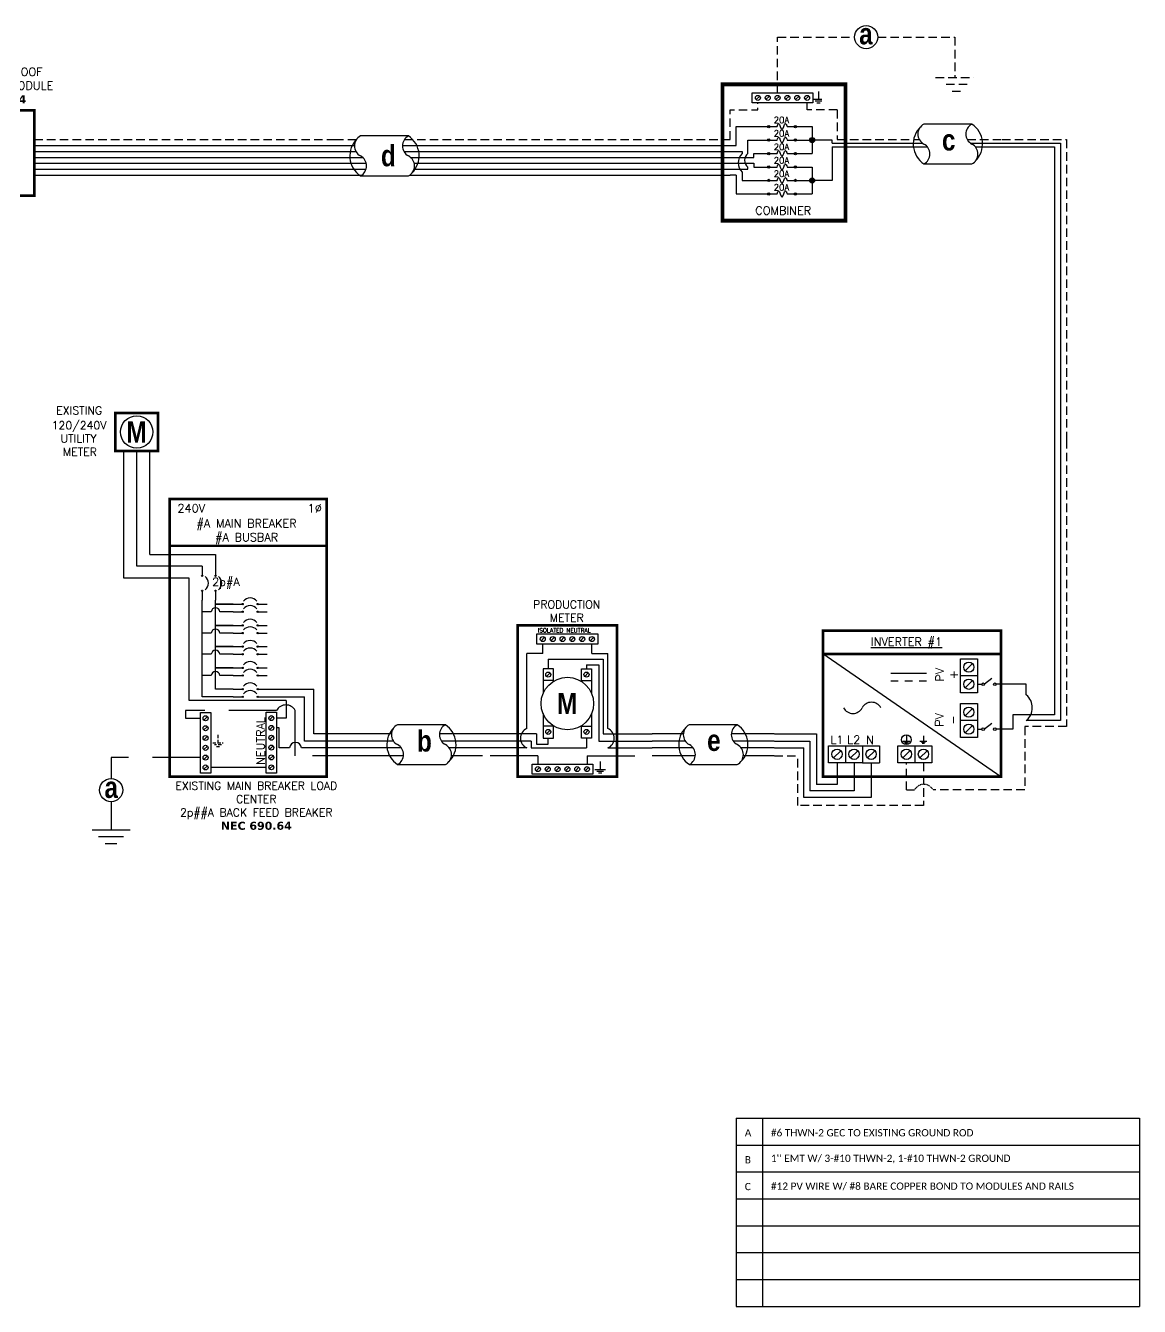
# Model space of a CAD drawing. Header units: feet. Extents: x 8954 to 9724, y 14552 to 15119.
# Drawn here: x 9230 to 9724, y 14552 to 15119 of the extents above; entities that cross this region are included whole.
import ezdxf

# ---------------------------------------------------------------- set-up
doc = ezdxf.new("R2010")
doc.units = ezdxf.units.FT
doc.header["$MEASUREMENT"] = 0
doc.linetypes.add('HIDDEN', pattern=[0.375, 0.25, -0.125])
for name, color, linetype in [('ONE LINE BLOCKS', 7, 'Continuous'), ('TABLES', 7, 'Continuous'), ('TEXT', 7, 'Continuous'), ('Z - TITLEBLOCK TXT', 7, 'Continuous')]:
    doc.layers.add(name, color=color, linetype=linetype)
doc.styles.add('ONE LINE TXT', font='techb___.ttf')
doc.styles.get("Standard").update_dxf_attribs({"font": 'simplex.shx'})

# ---------------------------------------------------------------- blocks, each defined once
blk = doc.blocks.new('M_METER PAN')
at = {"color": 253, "linetype": 'Continuous'}
for p, q in [((4.73, 8.02), (4.73, 8.75)), ((8.59, 8.02), (8.59, 8.75)), ((4.73, 8.02), (3.48, 8.02)), ((3.48, 2.14), (3.48, 8.02)), ((8.59, 8.02), (9.84, 8.02)), ((9.84, 2.14), (9.84, 8.02)), ((3.48, 0.61), (0, 0.61)), ((9.84, 0.61), (13.32, 0.61))]:
    blk.add_line(p, q, dxfattribs=at)
at = {"color": 7, "linetype": 'Continuous'}
for p, q in [((5.16, 7.56), (5.16, 6.82)), ((5.16, 7.56), (9.47, 7.56)), ((9.47, 7.56), (9.47, 1.71)), ((4.25, 1.71), (0, 1.71)), ((4.25, 1.71), (4.25, 0.9)), ((5.16, 0.9), (5.16, 1.37)), ((9.47, 1.71), (13.32, 1.71)), ((4.25, 0.9), (5.16, 0.9))]:
    blk.add_line(p, q, dxfattribs=at)
at = {"color": 10, "linetype": 'Continuous'}
for p, q in [((8.16, 7.14), (8.16, 6.82)), ((8.16, 7.14), (9.12, 7.14)), ((9.12, 7.14), (9.12, 1.15)), ((3.83, 1.15), (0, 1.15)), ((3.83, 1.15), (3.83, 0.61)), ((8.16, 1.37), (8.16, 0.61)), ((9.12, 1.15), (13.32, 1.15)), ((3.83, 0.61), (8.16, 0.61))]:
    blk.add_line(p, q, dxfattribs=at)
at = {"color": 1, "linetype": 'Continuous'}
for p, q in [((5.57, 5.9), (4.76, 5.9)), ((7.76, 5.9), (8.56, 5.9)), ((5.57, 2.33), (4.76, 2.33)), ((7.76, 2.33), (8.56, 2.33))]:
    blk.add_line(p, q, dxfattribs=at)
at = {"color": 253, "linetype": 'Continuous'}
for centre, start, end in [((3.82, 1.37), 113.9997, 246.0003), ((9.5, 1.37), 293.9997, 66.0003)]:
    blk.add_arc(centre, 0.835, start, end, dxfattribs=at)
at = {"layer": 'ONE LINE BLOCKS', "lineweight": 50, "const_width": 0.21}
blk.add_lwpolyline([(2.77, -1.65), (2.77, 10.22), (10.55, 10.22), (10.55, -1.65)], close=True, dxfattribs=at)
at = {"layer": 'TEXT', "color": 92, "linetype": 'HIDDEN', "ltscale": 15}
for p, q in [((4.35, 0), (0, 0)), ((4.35, 0), (4.35, -0.65)), ((8.2, 0), (8.2, -0.65)), ((8.2, 0), (13.32, 0))]:
    blk.add_line(p, q, dxfattribs=at)
at = {"layer": 'TEXT', "color": 92, "linetype": 'Continuous', "flags": 128}
for points in [[(9.23, -0.46), (9.23, -1.08)], [(8.81, -1.08), (9.64, -1.08)], [(9.5, -1.23), (8.96, -1.23)], [(9.35, -1.38), (9.1, -1.38)]]:
    blk.add_lwpolyline(points, dxfattribs=at)
at = {"layer": 'TEXT', "linetype": 'Continuous'}
blk.add_circle((6.66, 4.09), 2.06, dxfattribs=at)
at = {"layer": 'Z - TITLEBLOCK TXT', "color": 1, "linetype": 'Continuous'}
for p, q in [((4.27, 8.75), (4.27, 9.55)), ((4.27, 9.55), (9.05, 9.55)), ((9.05, 9.55), (9.05, 8.75)), ((9.05, 8.75), (4.27, 8.75)), ((4.76, 6.82), (4.76, 4.89)), ((5.57, 6.82), (4.76, 6.82)), ((5.57, 5.84), (5.57, 6.82)), ((7.76, 5.84), (7.76, 6.82)), ((7.76, 6.82), (8.56, 6.82)), ((8.56, 6.82), (8.56, 4.89)), ((4.76, 3.3), (4.76, 1.37)), ((8.56, 3.3), (8.56, 1.37)), ((5.57, 1.37), (5.57, 2.35)), ((7.76, 1.37), (7.76, 2.35)), ((4.76, 1.37), (5.57, 1.37)), ((8.56, 1.37), (7.76, 1.37)), ((3.89, -1.45), (3.89, -0.65)), ((3.89, -0.65), (8.66, -0.65)), ((8.66, -0.65), (8.66, -1.45)), ((8.66, -1.45), (3.89, -1.45))]:
    blk.add_line(p, q, dxfattribs=at)
at = {"layer": 'Z - TITLEBLOCK TXT', "color": 4, "linetype": 'Continuous'}
for p, q in [((4.87, 9.29), (4.6, 9.01)), ((5.64, 9.29), (5.37, 9.01)), ((6.42, 9.29), (6.14, 9.01)), ((7.19, 9.29), (6.91, 9.01)), ((7.96, 9.29), (7.68, 9.01)), ((8.73, 9.29), (8.45, 9.01)), ((5.3, 6.5), (5.02, 6.22)), ((8.3, 6.5), (8.02, 6.22)), ((5.3, 2.01), (5.02, 1.73)), ((8.3, 2.01), (8.02, 1.73)), ((4.49, -0.91), (4.21, -1.19)), ((5.26, -0.91), (4.98, -1.19)), ((6.03, -0.91), (5.75, -1.19)), ((6.8, -0.91), (6.52, -1.19)), ((7.57, -0.91), (7.29, -1.19)), ((8.34, -0.91), (8.06, -1.19))]:
    blk.add_line(p, q, dxfattribs=at)
for centre in [(4.73, 9.15), (5.51, 9.15), (6.28, 9.15), (7.05, 9.15), (7.82, 9.15), (8.59, 9.15), (5.16, 6.36), (8.16, 6.36), (5.16, 1.87), (8.16, 1.87), (4.35, -1.05), (5.12, -1.05), (5.89, -1.05), (6.66, -1.05), (7.43, -1.05), (8.2, -1.05)]:
    blk.add_circle(centre, 0.197, dxfattribs=at)
at = {"layer": 'TABLES', "color": 4, "linetype": 'Continuous'}
blk.add_text('ISOLATED NEUTRAL', height=0.3321, dxfattribs=at).set_placement((4.34, 9.67))
at = {"layer": 'TEXT', "color": 1, "insert": (6.61, 11.34), "char_height": 0.6278, "attachment_point": 5}
blk.add_mtext_dynamic_manual_height_columns('PRODUCTION METER', width=1.3203, gutter_width=7.17, heights=[0], dxfattribs=at)
at = {"layer": 'Z - TITLEBLOCK TXT', "color": 253, "linetype": 'Continuous', "style": 'ONE LINE TXT'}
blk.add_text('M', height=1.66, dxfattribs=at).set_placement((5.85, 3.26))
blk = doc.blocks.new('*U13')
at = {"color": 0}
blk.add_blockref('M_METER PAN', (0, 0), dxfattribs=at)
blk = doc.blocks.new('M_MAIN BREAKER')
at = {"layer": 'ONE LINE BLOCKS', "linetype": 'Continuous'}
h = blk.add_hatch(color=1, dxfattribs=at)
h.dxf.hatch_style = 1
edge = h.paths.add_edge_path()
edge.add_arc((-12.42, 14.12), 0.0515, 0, 360)
h = blk.add_hatch(color=1, dxfattribs=at)
h.dxf.hatch_style = 1
edge = h.paths.add_edge_path()
edge.add_arc((-11.37, 14.12), 0.0515, 0, 360)
h = blk.add_hatch(color=1, dxfattribs=at)
h.dxf.hatch_style = 1
edge = h.paths.add_edge_path()
edge.add_arc((-12.42, 12.94), 0.0515, 0, 360)
h = blk.add_hatch(color=1, dxfattribs=at)
h.dxf.hatch_style = 1
edge = h.paths.add_edge_path()
edge.add_arc((-11.37, 12.94), 0.0515, 0, 360)
h = blk.add_hatch(color=1, dxfattribs=at)
h.dxf.hatch_style = 1
edge = h.paths.add_edge_path()
edge.add_arc((-9.24, 11.89), 0.0515, 0, 360)
h = blk.add_hatch(color=1, dxfattribs=at)
h.dxf.hatch_style = 1
edge = h.paths.add_edge_path()
edge.add_arc((-9.24, 11.29), 0.0515, 0, 360)
h = blk.add_hatch(color=1, dxfattribs=at)
h.dxf.hatch_style = 1
edge = h.paths.add_edge_path()
edge.add_arc((-8.06, 11.89), 0.0515, 0, 360)
h = blk.add_hatch(color=1, dxfattribs=at)
h.dxf.hatch_style = 1
edge = h.paths.add_edge_path()
edge.add_arc((-8.06, 11.29), 0.0515, 0, 360)
h = blk.add_hatch(color=1, dxfattribs=at)
h.dxf.hatch_style = 1
edge = h.paths.add_edge_path()
edge.add_arc((-9.24, 10.22), 0.0515, 0, 360)
h = blk.add_hatch(color=1, dxfattribs=at)
h.dxf.hatch_style = 1
edge = h.paths.add_edge_path()
edge.add_arc((-8.06, 10.22), 0.0515, 0, 360)
h = blk.add_hatch(color=1, dxfattribs=at)
h.dxf.hatch_style = 1
edge = h.paths.add_edge_path()
edge.add_arc((-9.24, 9.62), 0.0515, 0, 360)
h = blk.add_hatch(color=1, dxfattribs=at)
h.dxf.hatch_style = 1
edge = h.paths.add_edge_path()
edge.add_arc((-8.06, 9.62), 0.0515, 0, 360)
h = blk.add_hatch(color=1, dxfattribs=at)
h.dxf.hatch_style = 1
edge = h.paths.add_edge_path()
edge.add_arc((-9.24, 8.56), 0.0515, 0, 360)
h = blk.add_hatch(color=1, dxfattribs=at)
h.dxf.hatch_style = 1
edge = h.paths.add_edge_path()
edge.add_arc((-8.06, 8.56), 0.0515, 0, 360)
h = blk.add_hatch(color=1, dxfattribs=at)
h.dxf.hatch_style = 1
edge = h.paths.add_edge_path()
edge.add_arc((-9.24, 7.96), 0.0515, 0, 360)
h = blk.add_hatch(color=1, dxfattribs=at)
h.dxf.hatch_style = 1
edge = h.paths.add_edge_path()
edge.add_arc((-8.06, 7.96), 0.0515, 0, 360)
h = blk.add_hatch(color=1, dxfattribs=at)
h.dxf.hatch_style = 1
edge = h.paths.add_edge_path()
edge.add_arc((-9.24, 6.89), 0.0515, 0, 360)
h = blk.add_hatch(color=1, dxfattribs=at)
h.dxf.hatch_style = 1
edge = h.paths.add_edge_path()
edge.add_arc((-9.24, 6.29), 0.0515, 0, 360)
h = blk.add_hatch(color=1, dxfattribs=at)
h.dxf.hatch_style = 1
edge = h.paths.add_edge_path()
edge.add_arc((-8.06, 6.89), 0.0515, 0, 360)
h = blk.add_hatch(color=1, dxfattribs=at)
h.dxf.hatch_style = 1
edge = h.paths.add_edge_path()
edge.add_arc((-8.06, 6.29), 0.0515, 0, 360)
h = blk.add_hatch(color=1, dxfattribs=at)
h.dxf.hatch_style = 1
edge = h.paths.add_edge_path()
edge.add_arc((-9.24, 5.22), 0.0515, 0, 360)
h = blk.add_hatch(color=1, dxfattribs=at)
h.dxf.hatch_style = 1
edge = h.paths.add_edge_path()
edge.add_arc((-8.06, 5.22), 0.0515, 0, 360)
h = blk.add_hatch(color=1, dxfattribs=at)
h.dxf.hatch_style = 1
edge = h.paths.add_edge_path()
edge.add_arc((-9.24, 4.62), 0.0515, 0, 360)
h = blk.add_hatch(color=1, dxfattribs=at)
h.dxf.hatch_style = 1
edge = h.paths.add_edge_path()
edge.add_arc((-8.06, 4.62), 0.0515, 0, 360)
at = {"color": 7, "linetype": 'Continuous'}
for p, q in [((-3.67, 1.71), (-3.67, 5.22)), ((0, 1.71), (-3.67, 1.71))]:
    blk.add_line(p, q, dxfattribs=at)
at = {"color": 10, "linetype": 'Continuous'}
for p, q in [((-4.38, 1.15), (-4.38, 4.62)), ((-3.66, 4.62), (-3.66, 4.62)), ((-3.66, 4.62), (-3.66, 4.62)), ((0, 1.15), (-4.38, 1.15))]:
    blk.add_line(p, q, dxfattribs=at)
at = {"color": 253, "linetype": 'Continuous'}
for p, q in [((-6.38, 2.18), (-6.59, 2.18)), ((-6.38, 0.61), (-6.38, 2.18)), ((-5.56, 0.61), (-6.38, 0.61)), ((0, 0.61), (-4.63, 0.61))]:
    blk.add_line(p, q, dxfattribs=at)
at = {"color": 7, "linetype": 'Continuous'}
blk.add_circle((-19.56, -2.7), 0.906, dxfattribs=at)
at = {"color": 253, "linetype": 'Continuous'}
blk.add_arc((-5.09, 0.58), 0.468, 3.2819, 176.7181, dxfattribs=at)
at = {"layer": 'ONE LINE BLOCKS', "lineweight": 50}
for p, q in [((-19.22, 23.9), (-19.22, 26.89)), ((-19.22, 26.89), (-15.88, 26.89)), ((-15.88, 26.89), (-15.88, 23.9)), ((-15.88, 23.9), (-19.22, 23.9)), ((-14.96, 16.47), (-2.64, 16.47))]:
    blk.add_line(p, q, dxfattribs=at)
at = {"layer": 'ONE LINE BLOCKS', "lineweight": 50, "const_width": 0.21}
for points in [[(-19.22, 23.9), (-19.22, 26.89), (-15.88, 26.89), (-15.88, 23.9)], [(-14.96, -1.65), (-14.96, 20.13), (-2.64, 20.13), (-2.64, -1.65)]]:
    blk.add_lwpolyline(points, close=True, dxfattribs=at)
at = {"layer": 'TEXT', "color": 92, "linetype": 'HIDDEN', "ltscale": 15}
for p, q in [((-13.72, 3.55), (-13.72, 2.94)), ((-6.58, 3.55), (-13.72, 3.55)), ((-5.12, 0), (-5.12, 3.55)), ((-13.72, 2.94), (-12.56, 2.94)), ((0, 0), (-5.12, 0)), ((-12.56, -0.15), (-19.56, -0.15)), ((-19.56, -0.15), (-19.56, -1.8)), ((-19.56, -3.61), (-19.56, -5.8))]:
    blk.add_line(p, q, dxfattribs=at)
at = {"layer": 'TEXT', "color": 92, "linetype": 'Continuous', "ltscale": 15}
blk.add_line((-7.4, -0.92), (-11.75, -0.92), dxfattribs=at)
at = {"layer": 'TEXT', "color": 92, "linetype": 'HIDDEN', "flags": 128}
for points in [[(-11.59, 1.01), (-10.77, 1.01)], [(-11.18, 1.63), (-11.18, 1.01)], [(-10.91, 0.85), (-11.45, 0.85)], [(-11.05, 0.7), (-11.31, 0.7)]]:
    blk.add_lwpolyline(points, dxfattribs=at)
at = {"layer": 'TEXT', "color": 92, "linetype": 'Continuous', "ltscale": 4, "flags": 128}
for points in [[(-21.06, -5.8), (-18.06, -5.8)], [(-18.58, -6.36), (-20.54, -6.36)], [(-19.1, -6.91), (-20.02, -6.91)]]:
    blk.add_lwpolyline(points, dxfattribs=at)
at = {"layer": 'TEXT', "linetype": 'Continuous'}
blk.add_circle((-17.55, 25.39), 1.27, dxfattribs=at)
at = {"layer": 'TEXT', "color": 92, "linetype": 'Continuous', "ltscale": 0.3}
blk.add_arc((-5.85, 3.16), 0.824, 27.6639, 152.3361, dxfattribs=at)
at = {"layer": 'Z - TITLEBLOCK TXT', "color": 253, "linetype": 'Continuous'}
for p, q in [((-18.57, 13.92), (-18.57, 23.9)), ((-13.44, 13.92), (-18.57, 13.92)), ((-13.44, 4.34), (-13.44, 13.92)), ((-5.83, 4.34), (-13.44, 4.34)), ((-5.83, 4.34), (-5.83, 2.95)), ((-5.83, 2.95), (-6.59, 2.95))]:
    blk.add_line(p, q, dxfattribs=at)
at = {"layer": 'Z - TITLEBLOCK TXT', "color": 10, "linetype": 'Continuous'}
for p, q in [((-17.55, 14.87), (-17.55, 23.9)), ((-12.42, 14.87), (-17.55, 14.87)), ((-12.42, 4.62), (-12.42, 12.2)), ((-11.7, 11.29), (-12.42, 11.29)), ((-9.99, 11.29), (-11.04, 11.29)), ((-11.7, 9.62), (-12.42, 9.62)), ((-9.99, 9.62), (-11.04, 9.62)), ((-11.7, 7.96), (-12.42, 7.96)), ((-9.99, 7.96), (-11.04, 7.96)), ((-11.7, 6.29), (-12.42, 6.29)), ((-9.99, 6.29), (-11.04, 6.29)), ((-9.99, 4.62), (-12.42, 4.62)), ((-7.32, 4.62), (-4.38, 4.62))]:
    blk.add_line(p, q, dxfattribs=at)
at = {"layer": 'Z - TITLEBLOCK TXT', "color": 7, "linetype": 'Continuous'}
for p, q in [((-16.52, 15.77), (-16.52, 23.9)), ((-16.52, 15.77), (-11.37, 15.77)), ((-11.37, 15.77), (-11.37, 14.87)), ((-11.37, 11.89), (-11.37, 12.2)), ((-11.37, 10.22), (-11.37, 11.89)), ((-11.37, 11.89), (-9.99, 11.89)), ((-9.99, 11.89), (-11.37, 11.89)), ((-11.37, 8.56), (-11.37, 10.22)), ((-11.37, 10.22), (-9.99, 10.22)), ((-9.99, 10.22), (-11.37, 10.22)), ((-11.37, 6.89), (-11.37, 8.56)), ((-11.37, 8.56), (-9.99, 8.56)), ((-9.99, 8.56), (-11.37, 8.56)), ((-11.37, 5.22), (-11.37, 6.89)), ((-11.37, 6.89), (-9.99, 6.89)), ((-9.99, 6.89), (-11.37, 6.89)), ((-9.99, 5.22), (-11.37, 5.22)), ((-7.32, 5.22), (-3.67, 5.22))]:
    blk.add_line(p, q, dxfattribs=at)
at = {"layer": 'Z - TITLEBLOCK TXT', "color": 1, "linetype": 'Continuous'}
for p, q in [((-12.56, -1.38), (-12.56, 3.4)), ((-12.56, 3.4), (-11.75, 3.4)), ((-11.75, 3.4), (-11.75, -1.38)), ((-7.4, -1.37), (-7.4, 3.41)), ((-7.4, 3.41), (-6.59, 3.41)), ((-6.59, 3.41), (-6.59, -1.37)), ((-11.75, -1.38), (-12.56, -1.38)), ((-6.59, -1.37), (-7.4, -1.37))]:
    blk.add_line(p, q, dxfattribs=at)
at = {"layer": 'Z - TITLEBLOCK TXT', "color": 4, "linetype": 'Continuous'}
for p, q in [((-12.01, 3.07), (-12.29, 2.8)), ((-6.85, 3.09), (-7.13, 2.81)), ((-12.01, 2.3), (-12.29, 2.03)), ((-6.85, 2.32), (-7.13, 2.04)), ((-12.01, 1.53), (-12.29, 1.25)), ((-6.85, 1.55), (-7.13, 1.27)), ((-12.01, 0.76), (-12.29, 0.48)), ((-6.85, 0.78), (-7.13, 0.5)), ((-6.85, 0), (-7.13, -0.27)), ((-12.01, -0.01), (-12.29, -0.29)), ((-12.01, -0.78), (-12.29, -1.06)), ((-6.85, -0.77), (-7.13, -1.04))]:
    blk.add_line(p, q, dxfattribs=at)
at = {"layer": 'Z - TITLEBLOCK TXT', "color": 1, "linetype": 'Continuous', "flags": 128}
for points in [[(-12.42, 14.87), (-12.42, 14.12)], [(-12.42, 14.87), (-12.42, 14.12)], [(-11.37, 14.87), (-11.37, 14.12)], [(-11.37, 14.87), (-11.37, 14.12)], [(-12.42, 12.94), (-12.42, 12.2)], [(-11.37, 12.94), (-11.37, 12.2)], [(-9.99, 11.89), (-9.24, 11.89)], [(-9.99, 11.89), (-9.24, 11.89)], [(-9.99, 11.29), (-9.24, 11.29)], [(-9.99, 11.29), (-9.24, 11.29)], [(-8.06, 11.89), (-7.32, 11.89)], [(-8.06, 11.29), (-7.32, 11.29)], [(-9.99, 10.22), (-9.24, 10.22)], [(-9.99, 10.22), (-9.24, 10.22)], [(-8.06, 10.22), (-7.32, 10.22)], [(-9.99, 9.62), (-9.24, 9.62)], [(-9.99, 9.62), (-9.24, 9.62)], [(-8.06, 9.62), (-7.32, 9.62)], [(-9.99, 8.56), (-9.24, 8.56)], [(-9.99, 8.56), (-9.24, 8.56)], [(-8.06, 8.56), (-7.32, 8.56)], [(-9.99, 7.96), (-9.24, 7.96)], [(-9.99, 7.96), (-9.24, 7.96)], [(-8.06, 7.96), (-7.32, 7.96)], [(-9.99, 6.89), (-9.24, 6.89)], [(-9.99, 6.89), (-9.24, 6.89)], [(-9.99, 6.29), (-9.24, 6.29)], [(-9.99, 6.29), (-9.24, 6.29)], [(-8.06, 6.89), (-7.32, 6.89)], [(-8.06, 6.29), (-7.32, 6.29)], [(-9.99, 5.22), (-9.24, 5.22)], [(-9.99, 5.22), (-9.24, 5.22)], [(-8.06, 5.22), (-7.32, 5.22)], [(-9.99, 4.62), (-9.24, 4.62)], [(-9.99, 4.62), (-9.24, 4.62)], [(-8.06, 4.62), (-7.32, 4.62)]]:
    blk.add_lwpolyline(points, dxfattribs=at)
at = {"layer": 'Z - TITLEBLOCK TXT', "color": 1, "linetype": 'Continuous'}
for centre in [(-12.42, 14.12), (-11.37, 14.12), (-12.42, 12.94), (-11.37, 12.94), (-9.24, 11.89), (-9.24, 11.29), (-8.06, 11.89), (-8.06, 11.29), (-9.24, 10.22), (-8.06, 10.22), (-9.24, 9.62), (-8.06, 9.62), (-9.24, 8.56), (-8.06, 8.56), (-9.24, 7.96), (-8.06, 7.96), (-9.24, 6.89), (-9.24, 6.29), (-8.06, 6.89), (-8.06, 6.29), (-9.24, 5.22), (-8.06, 5.22), (-9.24, 4.62), (-8.06, 4.62)]:
    blk.add_circle(centre, 0.0515, dxfattribs=at)
at = {"layer": 'Z - TITLEBLOCK TXT', "color": 4, "linetype": 'Continuous'}
for centre in [(-12.15, 2.94), (-6.99, 2.95), (-12.15, 2.16), (-6.99, 2.18), (-12.15, 1.39), (-6.99, 1.41), (-12.15, 0.62), (-12.15, -0.15), (-6.99, 0.64), (-6.99, -0.13), (-12.15, -0.92), (-6.99, -0.91)]:
    blk.add_circle(centre, 0.197, dxfattribs=at)
at = {"layer": 'Z - TITLEBLOCK TXT', "color": 1, "linetype": 'Continuous'}
for centre, start, end in [((-12.63, 13.53), 310.3392, 49.6608), ((-11.58, 13.53), 310.3392, 49.6608), ((-8.65, 11.68), 40.3392, 139.6608), ((-8.65, 11.08), 40.3392, 139.6608), ((-8.65, 10.01), 40.3392, 139.6608), ((-8.65, 9.41), 40.3392, 139.6608), ((-8.65, 8.34), 40.3392, 139.6608), ((-8.65, 7.75), 40.3392, 139.6608), ((-8.65, 6.68), 40.3392, 139.6608), ((-8.65, 6.08), 40.3392, 139.6608), ((-8.65, 5.01), 40.3392, 139.6608), ((-8.65, 4.41), 40.3392, 139.6608)]:
    blk.add_arc(centre, 0.697, start, end, dxfattribs=at)
at = {"layer": 'Z - TITLEBLOCK TXT', "color": 10, "linetype": 'Continuous'}
for centre in [(-11.37, 11.27), (-11.37, 9.6), (-11.37, 7.94), (-11.37, 6.27)]:
    blk.add_arc(centre, 0.332, 3.2937, 176.7063, dxfattribs=at)
at = {"layer": 'TABLES', "color": 1, "linetype": 'Continuous'}
blk.add_text('NEUTRAL', height=0.648, rotation=90, dxfattribs=at).set_placement((-7.51, -0.72))
at = {"layer": 'TEXT', "color": 1}
for s, p in [('EXISTING', (-23.87, 26.77)), ('120/240V', (-24.23, 25.6)), ('UTILITY', (-23.53, 24.56)), ('METER', (-23.34, 23.51))]:
    blk.add_text(s, height=0.628, dxfattribs=at).set_placement(p)
at = {"layer": 'TEXT', "color": 1, "attachment_point": 5}
for s, width, gutter_width, heights, insert, char_height in [('240V', 0.1481, 0.75, [0], (-13.27, 19.41), 0.648), ('1∅', 0.1481, 0.75, [0], (-3.58, 19.41), 0.648), ('#A MAIN BREAKER\\P#A BUSBAR', 11.199, 0.75, [0], (-8.93, 17.57), 0.648), ('2p#A', 0.1481, 0.75, [0], (-10.55, 13.53), 0.648), ('EXISTING MAIN BREAKER LOAD CENTER\\P2p##A BACK FEED BREAKER\\P{\\fVerdana|b1|i0|c0|p34;NEC 690.64}', 14.144, 7.17, [12.8], (-8.17, -3.93), 0.6278)]:
    blk.add_mtext_dynamic_manual_height_columns(s, width=width, gutter_width=gutter_width, heights=heights, dxfattribs=dict(at, insert=insert, char_height=char_height))
at = {"layer": 'Z - TITLEBLOCK TXT', "color": 253, "linetype": 'Continuous', "style": 'ONE LINE TXT'}
blk.add_text('M', height=1.66, dxfattribs=at).set_placement((-18.36, 24.56))
at = {"layer": 'Z - TITLEBLOCK TXT', "color": 1, "linetype": 'Continuous', "insert": (-20.08, -1.65), "char_height": 1.6624, "attachment_point": 1, "style": 'ONE LINE TXT'}
blk.add_mtext_dynamic_manual_height_columns('{\\W1;\\C256;a}', width=0.1385, gutter_width=2.13, heights=[0], dxfattribs=at)
blk = doc.blocks.new('*U12')
at = {"color": 155, "true_color": 0x647190}
blk.add_blockref('M_MAIN BREAKER', (0, 0), dxfattribs=at)
blk = doc.blocks.new('*U7')
at = {"color": 7, "linetype": 'Continuous'}
for p, q in [((6.67, 2.43), (2.91, 2.43)), ((2.44, 1.71), (0, 1.71)), ((9.57, 1.71), (6.2, 1.71)), ((2.91, -0.69), (6.67, -0.69))]:
    blk.add_line(p, q, dxfattribs=at)
at = {"color": 10, "linetype": 'Continuous'}
for p, q in [((2.59, 1.15), (0, 1.15)), ((9.57, 1.15), (6.35, 1.15))]:
    blk.add_line(p, q, dxfattribs=at)
at = {"color": 253, "linetype": 'Continuous'}
for p, q in [((3.21, 0.61), (0, 0.61)), ((9.57, 0.61), (6.97, 0.61))]:
    blk.add_line(p, q, dxfattribs=at)
at = {"color": 7, "linetype": 'Continuous'}
for centre, start, end in [((3.94, 0.87), 133.9732, 236.4265), ((5.63, 0.87), 313.9732, 56.4265)]:
    blk.add_arc(centre, 1.87, start, end, dxfattribs=at)
at = {"layer": 'TEXT', "color": 92, "linetype": 'HIDDEN', "ltscale": 15}
for p, q in [((3.37, 0), (0, 0)), ((9.57, 0), (7.14, 0))]:
    blk.add_line(p, q, dxfattribs=at)
at = {"layer": 'Z - TITLEBLOCK TXT', "linetype": 'Continuous'}
for centre, start, end in [((3.31, 1.65), 117.6639, 242.3361), ((7.08, 1.65), 117.6639, 242.3361), ((2.5, 0.09), 297.6639, 62.3361), ((6.26, 0.09), 297.6639, 62.3361)]:
    blk.add_arc(centre, 0.882, start, end, dxfattribs=at)
blk = doc.blocks.new('*T11')
at = {"linetype": 'ByBlock', "lineweight": -2, "transparency": 16777216}
for p, q in [((0, 0), (178.52, 0)), ((0, 0), (0, -83.27)), ((11.58, 0), (11.58, -83.27)), ((178.52, 0), (178.52, -83.27)), ((0, -11.84), (178.52, -11.84)), ((0, -23.75), (178.52, -23.75)), ((0, -35.65), (178.52, -35.65)), ((0, -47.56), (178.52, -47.56)), ((0, -59.46), (178.52, -59.46)), ((0, -71.37), (178.52, -71.37)), ((0, -83.27), (178.52, -83.27))]:
    blk.add_line(p, q, dxfattribs=at)
at = {"color": 0, "linetype": 'Continuous', "transparency": 16777216, "char_height": 3.2119, "attachment_point": 7}
for s, insert, width in [('{\\fCalibri|b0|i0|c0;A', (3.78, -8.06), 4.025), ('{\\fCalibri|b0|i0|c0;#6 THWN-2 GEC TO EXISTING GROUND ROD', (15.36, -8.06), 159.3801), ('{\\fCalibri|b0|i0|c0;B', (3.78, -19.97), 4.025), ("{\\fCalibri|b0|i0|c0;1'' EMT W/ 3-#10 THWN-2, 1-#10 THWN-2 GROUND", (15.36, -19.97), 159.3801), ('{\\fCalibri|b0|i0|c0;#12 PV WIRE W/ #8 BARE COPPER BOND TO MODULES AND RAILS', (15.36, -31.87), 159.3801), ('{\\fCalibri|b0|i0|c0;C', (3.78, -31.87), 4.025), ('{\\fCalibri|b0|i0|c0;', (3.78, -43.78), 4.025), ('{\\fCalibri|b0|i0|c0;', (15.36, -43.78), 159.3801), ('{\\fCalibri|b0|i0|c0;', (3.78, -55.68), 4.025), ('{\\fCalibri|b0|i0|c0;', (15.36, -55.68), 159.3801), ('{\\fCalibri|b0|i0|c0;', (3.78, -67.59), 4.025), ('{\\fCalibri|b0|i0|c0;', (15.36, -67.59), 159.3801), ('{\\fCalibri|b0|i0|c0;', (3.78, -79.5), 4.025), ('{\\fCalibri|b0|i0|c0;', (15.36, -79.5), 159.3801)]:
    blk.add_mtext(s, dxfattribs=dict(at, insert=insert, width=width))

msp = doc.modelspace()

# ---------------------------------------------------------------- hatches: boundary and pattern name
at = {"linetype": 'Continuous'}
h = msp.add_hatch(color=7, dxfattribs=at)
h.dxf.hatch_style = 1
edge = h.paths.add_edge_path()
edge.add_arc((9559.56, 15073.96), 0.513, 0, 360)
h = msp.add_hatch(color=7, dxfattribs=at)
h.dxf.hatch_style = 1
edge = h.paths.add_edge_path()
edge.add_arc((9571.34, 15073.96), 0.513, 0, 360)
h = msp.add_hatch(color=7, dxfattribs=at)
h.dxf.hatch_style = 1
edge = h.paths.add_edge_path()
edge.add_arc((9559.56, 15068), 0.513, 0, 360)
h = msp.add_hatch(color=7, dxfattribs=at)
h.dxf.hatch_style = 1
edge = h.paths.add_edge_path()
edge.add_arc((9571.34, 15068), 0.513, 0, 360)
h = msp.add_hatch(color=7, dxfattribs=at)
h.dxf.hatch_style = 1
edge = h.paths.add_edge_path()
edge.add_arc((9559.56, 15062.04), 0.513, 0, 360)
h = msp.add_hatch(color=7, dxfattribs=at)
h.dxf.hatch_style = 1
edge = h.paths.add_edge_path()
edge.add_arc((9571.34, 15062.04), 0.513, 0, 360)
h = msp.add_hatch(color=253, dxfattribs=at)
h.dxf.hatch_style = 1
edge = h.paths.add_edge_path()
edge.add_arc((9559.56, 15056.08), 0.513, 0, 360)
h = msp.add_hatch(color=253, dxfattribs=at)
h.dxf.hatch_style = 1
edge = h.paths.add_edge_path()
edge.add_arc((9571.34, 15056.08), 0.513, 0, 360)
h = msp.add_hatch(color=253, dxfattribs=at)
h.dxf.hatch_style = 1
edge = h.paths.add_edge_path()
edge.add_arc((9559.56, 15050.12), 0.513, 0, 360)
h = msp.add_hatch(color=253, dxfattribs=at)
h.dxf.hatch_style = 1
edge = h.paths.add_edge_path()
edge.add_arc((9571.34, 15050.12), 0.513, 0, 360)
h = msp.add_hatch(color=253, dxfattribs=at)
h.dxf.hatch_style = 1
edge = h.paths.add_edge_path()
edge.add_arc((9559.56, 15044.16), 0.513, 0, 360)
h = msp.add_hatch(color=253, dxfattribs=at)
h.dxf.hatch_style = 1
edge = h.paths.add_edge_path()
edge.add_arc((9571.34, 15044.16), 0.513, 0, 360)
at = {"layer": 'ONE LINE BLOCKS', "linetype": 'Continuous'}
h = msp.add_hatch(color=254, dxfattribs=at)
h.dxf.hatch_style = 1
edge = h.paths.add_edge_path()
edge.add_arc((9578.74, 15068), 1.11, 0, 360)
h = msp.add_hatch(color=254, dxfattribs=at)
h.dxf.hatch_style = 1
edge = h.paths.add_edge_path()
edge.add_arc((9578.74, 15050.12), 1.11, 0, 360)

# ---------------------------------------------------------------- linework, layer by layer
at = {"color": 7, "linetype": 'Continuous'}
for p, q in [((9400.01, 15069.82), (9378.76, 15069.82)), ((9649.48, 15075.07), (9628.24, 15075.07)), ((9234.31, 15065.61), (9251.37, 15065.61)), ((9251.37, 15065.61), (9367.52, 15065.61)), ((9367.52, 15065.62), (9376.1, 15065.62)), ((9397.35, 15065.62), (9542.48, 15065.61)), ((9587.59, 15068), (9578.74, 15068)), ((9587.59, 15066.63), (9587.59, 15068)), ((9587.59, 15066.63), (9627.63, 15066.63)), ((9648.88, 15066.63), (9662.88, 15066.63)), ((9662.88, 15066.63), (9688.77, 15066.63)), ((9688.77, 15066.63), (9688.77, 14934.81)), ((9234.31, 15060.37), (9251.37, 15060.37)), ((9251.37, 15060.37), (9367.52, 15060.37)), ((9367.52, 15060.37), (9379.7, 15060.37)), ((9400.95, 15060.37), (9542.48, 15060.37)), ((9234.31, 15055.13), (9367.52, 15055.13)), ((9367.52, 15055.13), (9381.2, 15055.13)), ((9402.45, 15055.13), (9542.48, 15055.13)), ((9628.24, 15057.44), (9649.48, 15057.44)), ((9378.76, 15052.2), (9400.01, 15052.2)), ((9688.77, 14934.81), (9688.77, 14811.02)), ((9673.6, 14827.14), (9660.19, 14827.14)), ((9673.6, 14822.42), (9673.6, 14827.14)), ((9688.77, 14811.02), (9673.6, 14811.02)), ((9562.03, 14805.14), (9580.72, 14805.14)), ((9580.72, 14805.14), (9580.72, 14782.76)), ((9589.78, 14792.35), (9589.78, 14782.76)), ((9589.78, 14782.76), (9580.72, 14782.76))]:
    msp.add_line(p, q, dxfattribs=at)
at = {"color": 1, "linetype": 'Continuous'}
for p, q in [((9560.07, 15073.96), (9563.21, 15073.97)), ((9567.71, 15073.96), (9570.83, 15073.96)), ((9560.07, 15068), (9563.21, 15068.01)), ((9567.71, 15068), (9570.83, 15068)), ((9560.07, 15062.04), (9563.21, 15062.05)), ((9567.71, 15062.04), (9570.83, 15062.04)), ((9560.07, 15056.08), (9563.21, 15056.09)), ((9567.71, 15056.08), (9570.83, 15056.08)), ((9560.07, 15050.12), (9563.21, 15050.12)), ((9567.71, 15050.12), (9570.83, 15050.12)), ((9560.07, 15044.16), (9563.21, 15044.16)), ((9567.71, 15044.16), (9570.83, 15044.16))]:
    msp.add_line(p, q, dxfattribs=at)
at = {"color": 253, "linetype": 'Continuous'}
for p, q in [((9587.59, 15065.02), (9587.59, 15050.12)), ((9587.59, 15065.02), (9629.76, 15065.02)), ((9651, 15065.02), (9662.88, 15065.02)), ((9662.88, 15065.02), (9686.14, 15065.02)), ((9686.14, 15065.02), (9686.14, 14932.14)), ((9234.31, 15062.99), (9251.37, 15062.99)), ((9251.37, 15062.99), (9367.52, 15062.99)), ((9367.52, 15062.99), (9376.73, 15062.99)), ((9397.97, 15062.99), (9542.48, 15062.99)), ((9234.31, 15057.75), (9251.37, 15057.75)), ((9251.37, 15057.75), (9367.52, 15057.75)), ((9367.52, 15057.75), (9381.3, 15057.75)), ((9402.54, 15057.75), (9542.48, 15057.75)), ((9234.31, 15052.5), (9367.52, 15052.5)), ((9367.52, 15052.5), (9379.28, 15052.5)), ((9400.52, 15052.5), (9542.48, 15052.5)), ((9545.1, 15052.5), (9545.1, 15044.16)), ((9587.59, 15050.12), (9578.74, 15050.12)), ((9545.1, 15044.16), (9552.97, 15044.16)), ((9686.14, 14932.14), (9686.14, 14813.64)), ((9686.14, 14813.64), (9667.69, 14813.64)), ((9667.69, 14813.64), (9667.69, 14807.24)), ((9667.69, 14807.24), (9660.19, 14807.24)), ((9562.03, 14798.93), (9575.11, 14798.93)), ((9575.11, 14776.99), (9575.11, 14798.93)), ((9604.85, 14792.35), (9604.85, 14776.99)), ((9604.85, 14776.99), (9575.11, 14776.99))]:
    msp.add_line(p, q, dxfattribs=at)
at = {"color": 10, "linetype": 'Continuous'}
for p, q in [((9562.03, 14801.97), (9577.78, 14801.97)), ((9577.78, 14801.97), (9577.78, 14779.95)), ((9597.31, 14792.35), (9597.31, 14779.95)), ((9597.31, 14779.95), (9577.78, 14779.95))]:
    msp.add_line(p, q, dxfattribs=at)
at = {"color": 7, "linetype": 'Continuous', "flags": 128}
for points in [[(9542.48, 15065.61), (9545.1, 15065.61), (9545.1, 15073.96), (9552.97, 15073.96)], [(9552.97, 15073.96), (9559.56, 15073.96)], [(9571.34, 15073.96), (9578.74, 15073.96)], [(9578.74, 15073.96), (9578.74, 15062.04)], [(9550.35, 15062.04), (9550.35, 15068), (9552.97, 15068)], [(9552.97, 15068), (9559.56, 15068)], [(9552.97, 15068), (9559.56, 15068)], [(9571.34, 15068), (9578.74, 15068)], [(9542.48, 15060.37), (9552.97, 15060.37), (9552.97, 15062.04)], [(9552.97, 15062.04), (9559.56, 15062.04)], [(9552.97, 15062.04), (9559.56, 15062.04)], [(9571.34, 15062.04), (9578.74, 15062.04)], [(9542.48, 15055.13), (9550.35, 15055.13), (9550.35, 15056.08)]]:
    msp.add_lwpolyline(points, dxfattribs=at)
at = {"color": 253, "linetype": 'Continuous', "flags": 128}
for points in [[(9542.48, 15062.99), (9547.73, 15062.99), (9547.73, 15062.04)], [(9542.48, 15057.75), (9552.97, 15057.75), (9552.97, 15056.08)], [(9547.73, 15053.77), (9547.73, 15050.12), (9552.97, 15050.12)], [(9552.97, 15056.08), (9559.56, 15056.08)], [(9552.97, 15056.08), (9559.56, 15056.08)], [(9571.34, 15056.08), (9578.74, 15056.08)], [(9578.74, 15056.08), (9578.74, 15044.16)], [(9545.1, 15052.5), (9542.48, 15052.5)], [(9552.97, 15050.12), (9559.56, 15050.12)], [(9552.97, 15050.12), (9559.56, 15050.12)], [(9571.34, 15050.12), (9578.74, 15050.12)], [(9552.97, 15044.16), (9559.56, 15044.16)], [(9571.34, 15044.16), (9578.74, 15044.16)]]:
    msp.add_lwpolyline(points, dxfattribs=at)
at = {"color": 7, "linetype": 'Continuous'}
for centre, radius in [((9602.68, 15113.57), 5.11), ((9559.56, 15073.96), 0.513), ((9571.34, 15073.96), 0.513), ((9559.56, 15068), 0.513), ((9571.34, 15068), 0.513), ((9559.56, 15062.04), 0.513), ((9571.34, 15062.04), 0.513)]:
    msp.add_circle(centre, radius, dxfattribs=at)
at = {"color": 253, "linetype": 'Continuous'}
for centre in [(9559.56, 15056.08), (9571.34, 15056.08), (9559.56, 15050.12), (9571.34, 15050.12), (9559.56, 15044.16), (9571.34, 15044.16)]:
    msp.add_circle(centre, 0.513, dxfattribs=at)
at = {"color": 7, "linetype": 'Continuous'}
for centre, radius, start, end in [((9394.16, 15061.01), 10.58, 313.9732, 56.4265), ((9634.09, 15066.25), 10.58, 133.9732, 236.4265), ((9643.63, 15066.25), 10.58, 313.9732, 56.4265), ((9384.61, 15061.01), 10.58, 133.9732, 236.4265), ((9552.39, 15059.06), 3.61, 124.3567, 235.6433)]:
    msp.add_arc(centre, radius, start, end, dxfattribs=at)
at = {"color": 253, "linetype": 'Continuous'}
msp.add_arc((9551.95, 15057.91), 5.91, 135.6055, 224.3945, dxfattribs=at)
at = {"color": 1, "linetype": 'Continuous'}
for points in [[(9563.21, 15073.97), (9563.87, 15075.31), (9565.46, 15072.62), (9566.92, 15075.31), (9567.71, 15073.96)], [(9563.21, 15068.01), (9563.87, 15069.34), (9565.46, 15066.66), (9566.92, 15069.34), (9567.71, 15068)], [(9563.21, 15062.05), (9563.87, 15063.38), (9565.46, 15060.7), (9566.92, 15063.38), (9567.71, 15062.04)], [(9563.21, 15056.09), (9563.87, 15057.42), (9565.46, 15054.73), (9566.92, 15057.42), (9567.71, 15056.08)], [(9563.21, 15050.12), (9563.87, 15051.46), (9565.46, 15048.77), (9566.92, 15051.46), (9567.71, 15050.12)], [(9563.21, 15044.16), (9563.87, 15045.5), (9565.46, 15042.81), (9566.92, 15045.5), (9567.71, 15044.16)]]:
    msp.add_spline(points, degree=3, dxfattribs=at)
at = {"layer": 'ONE LINE BLOCKS', "lineweight": 50}
for points, const_width in [([(9593.51, 15032.31), (9539.05, 15032.31), (9539.05, 15092.65), (9593.51, 15092.65)], 1.71), ([(9593.51, 15032.31), (9539.05, 15032.31), (9539.05, 15092.65), (9593.51, 15092.65)], 1.71), ([(9234.31, 15043.45), (9196.53, 15043.45), (9196.53, 15081.23), (9234.31, 15081.23)], 1.19), ([(9583.56, 14786.19), (9583.56, 14850.84), (9662.34, 14850.84), (9662.34, 14786.19)], 1.19), ([(9583.56, 14840.56), (9583.56, 14850.84), (9662.34, 14850.84), (9662.34, 14840.56)], 1.19)]:
    msp.add_lwpolyline(points, close=True, dxfattribs=dict(at, const_width=const_width))
at = {"layer": 'TEXT', "color": 92, "linetype": 'HIDDEN', "ltscale": 15}
for p, q in [((9563.46, 15088.97), (9563.46, 15113.57)), ((9563.46, 15113.57), (9597.57, 15113.57)), ((9607.79, 15113.57), (9641.9, 15113.57)), ((9641.9, 15113.57), (9641.9, 15095.78)), ((9576.51, 15081.35), (9576.51, 15084.43)), ((9589.86, 15081.35), (9576.51, 15081.35)), ((9589.86, 15081.35), (9589.86, 15068.24)), ((9234.31, 15068.24), (9251.37, 15068.24)), ((9251.37, 15068.24), (9367.52, 15068.24)), ((9367.52, 15068.24), (9376.97, 15068.24)), ((9398.22, 15068.24), (9542.48, 15068.24)), ((9589.86, 15068.24), (9626.2, 15068.24)), ((9647.45, 15068.24), (9662.88, 15068.24)), ((9662.88, 15068.24), (9691.39, 15068.24)), ((9691.39, 15068.24), (9691.39, 14935.21)), ((9691.39, 14935.21), (9691.39, 14808.4)), ((9691.39, 14808.4), (9672.88, 14808.4)), ((9672.88, 14808.4), (9672.88, 14780.32)), ((9562.03, 14795.48), (9572.38, 14795.48)), ((9572.38, 14773.45), (9572.38, 14795.48)), ((9620.49, 14780.32), (9620.49, 14792.35)), ((9628.02, 14792.35), (9628.02, 14773.45)), ((9620.49, 14780.32), (9624.09, 14780.32)), ((9672.88, 14780.32), (9632.33, 14780.32)), ((9628.02, 14773.45), (9572.38, 14773.45))]:
    msp.add_line(p, q, dxfattribs=at)
at = {"layer": 'TEXT', "color": 92, "linetype": 'HIDDEN', "ltscale": 15, "flags": 128}
for points in [[(9633.42, 15095.78), (9650.39, 15095.78)], [(9647.45, 15092.63), (9636.36, 15092.63)], [(9581.58, 15089.56), (9581.57, 15086.05)], [(9644.51, 15089.49), (9639.3, 15089.49)], [(9542.48, 15068.24), (9542.48, 15081.35), (9554.75, 15081.35), (9554.75, 15084.43)], [(9579.23, 15086.05), (9583.91, 15086.05)], [(9583.1, 15085.19), (9580.04, 15085.19)], [(9582.29, 15084.32), (9580.85, 15084.32)]]:
    msp.add_lwpolyline(points, dxfattribs=at)
at = {"layer": 'TEXT', "color": 92, "linetype": 'Continuous', "flags": 128}
for points in [[(9620.49, 14804.29), (9620.48, 14802)], [(9628.02, 14804.29), (9628.02, 14802)], [(9618.95, 14802), (9622.02, 14802)], [(9621.49, 14801.43), (9619.48, 14801.43)], [(9620.96, 14800.86), (9620.01, 14800.86)], [(9626.48, 14802), (9629.56, 14802)], [(9629.02, 14801.43), (9627.02, 14801.43)], [(9628.49, 14800.86), (9627.55, 14800.86)]]:
    msp.add_lwpolyline(points, dxfattribs=at)
at = {"layer": 'TEXT', "color": 92, "linetype": 'Continuous'}
msp.add_circle((9620.49, 14802.55), 2.17, dxfattribs=at)
at = {"layer": 'TEXT', "color": 92, "linetype": 'HIDDEN', "ltscale": 0.3}
msp.add_arc((9628.21, 14778.16), 4.65, 27.6639, 152.3361, dxfattribs=at)
at = {"layer": 'Z - TITLEBLOCK TXT', "color": 1, "linetype": 'Continuous'}
for p, q in [((9552.16, 15084.43), (9552.16, 15088.97)), ((9552.16, 15088.97), (9579.1, 15088.97)), ((9579.1, 15088.97), (9579.1, 15084.43)), ((9579.1, 15084.43), (9552.16, 15084.43)), ((9644.38, 14823.37), (9644.38, 14838.44)), ((9644.38, 14838.44), (9651.91, 14838.44)), ((9644.38, 14823.37), (9644.38, 14838.44)), ((9651.91, 14838.44), (9651.91, 14823.37)), ((9651.91, 14838.44), (9651.91, 14830.91)), ((9651.91, 14830.91), (9644.38, 14830.91)), ((9651.91, 14827.14), (9653.95, 14827.14)), ((9658.34, 14829.6), (9655.08, 14827.16)), ((9651.91, 14823.37), (9644.38, 14823.37)), ((9644.38, 14803.48), (9644.38, 14818.55)), ((9644.38, 14818.55), (9651.91, 14818.55)), ((9651.91, 14818.55), (9651.91, 14811.01)), ((9651.91, 14811.01), (9644.38, 14811.01)), ((9651.91, 14811.01), (9651.91, 14803.48)), ((9658.34, 14809.71), (9655.08, 14807.26)), ((9651.91, 14803.48), (9644.38, 14803.48)), ((9651.91, 14807.24), (9653.95, 14807.24)), ((9586.01, 14799.88), (9601.08, 14799.88)), ((9586.01, 14792.35), (9586.01, 14799.88)), ((9586.01, 14799.88), (9593.55, 14799.88)), ((9593.55, 14799.88), (9593.55, 14792.35)), ((9601.08, 14799.88), (9601.08, 14792.35)), ((9601.08, 14799.88), (9608.62, 14799.88)), ((9608.62, 14799.88), (9608.62, 14792.35)), ((9616.72, 14799.88), (9631.79, 14799.88)), ((9616.72, 14792.35), (9616.72, 14799.88)), ((9616.72, 14799.88), (9624.25, 14799.88)), ((9624.25, 14799.88), (9624.25, 14792.35)), ((9631.79, 14799.88), (9631.79, 14792.35)), ((9601.08, 14792.35), (9586.01, 14792.35)), ((9601.08, 14792.35), (9608.62, 14792.35)), ((9631.79, 14792.35), (9616.72, 14792.35))]:
    msp.add_line(p, q, dxfattribs=at)
at = {"layer": 'Z - TITLEBLOCK TXT', "color": 4, "linetype": 'Continuous'}
for p, q in [((9555.54, 15087.49), (9553.97, 15085.92)), ((9559.89, 15087.49), (9558.32, 15085.92)), ((9564.24, 15087.49), (9562.67, 15085.92)), ((9568.59, 15087.49), (9567.02, 15085.92)), ((9572.94, 15087.49), (9571.37, 15085.92)), ((9577.29, 15087.49), (9575.72, 15085.92)), ((9649.75, 14836.28), (9646.54, 14833.07)), ((9649.75, 14828.75), (9646.54, 14825.53)), ((9649.75, 14816.39), (9646.54, 14813.17)), ((9649.75, 14808.85), (9646.54, 14805.64)), ((9591.39, 14797.72), (9588.17, 14794.51)), ((9598.92, 14797.72), (9595.71, 14794.51)), ((9606.46, 14797.72), (9603.24, 14794.51)), ((9622.09, 14797.72), (9618.88, 14794.51)), ((9629.63, 14797.72), (9626.41, 14794.51))]:
    msp.add_line(p, q, dxfattribs=at)
at = {"layer": 'Z - TITLEBLOCK TXT', "color": 7, "linetype": 'Continuous'}
for p, q in [((9662.34, 14786.19), (9583.56, 14840.56)), ((9629.39, 14831.95), (9613.62, 14831.95)), ((9616.91, 14828.54), (9613.62, 14828.54)), ((9623.15, 14828.54), (9619.85, 14828.54)), ((9629.39, 14828.54), (9626.09, 14828.54))]:
    msp.add_line(p, q, dxfattribs=at)
at = {"layer": 'Z - TITLEBLOCK TXT', "color": 4, "linetype": 'Continuous'}
for centre, radius in [((9554.75, 15086.7), 1.11), ((9559.1, 15086.7), 1.11), ((9563.46, 15086.7), 1.11), ((9567.81, 15086.7), 1.11), ((9572.16, 15086.7), 1.11), ((9576.51, 15086.7), 1.11), ((9648.15, 14834.67), 2.27), ((9648.15, 14827.14), 2.27), ((9648.15, 14814.78), 2.27), ((9648.15, 14807.24), 2.27), ((9589.78, 14796.12), 2.27), ((9597.31, 14796.12), 2.27), ((9604.85, 14796.12), 2.27), ((9620.49, 14796.12), 2.27), ((9628.02, 14796.12), 2.27)]:
    msp.add_circle(centre, radius, dxfattribs=at)
at = {"layer": 'Z - TITLEBLOCK TXT', "color": 7, "linetype": 'Continuous'}
for centre in [(9578.74, 15068), (9578.74, 15068), (9578.74, 15050.12), (9578.74, 15050.12)]:
    msp.add_circle(centre, 1.11, dxfattribs=at)
at = {"layer": 'Z - TITLEBLOCK TXT', "color": 1, "linetype": 'Continuous'}
for centre in [(9654.49, 14827.14), (9659.65, 14827.14), (9654.49, 14807.24), (9659.65, 14807.24)]:
    msp.add_circle(centre, 0.541, dxfattribs=at)
at = {"layer": 'Z - TITLEBLOCK TXT', "linetype": 'Continuous'}
for centre, radius, start, end in [((9381.07, 15065.42), 4.98, 117.6639, 242.3361), ((9402.32, 15065.42), 4.98, 117.6639, 242.3361), ((9630.55, 15070.66), 4.98, 117.6639, 242.3361), ((9651.79, 15070.66), 4.98, 117.6639, 242.3361), ((9625.93, 15061.85), 4.98, 297.6639, 62.3361), ((9647.17, 15061.85), 4.98, 297.6639, 62.3361), ((9376.45, 15056.6), 4.98, 297.6639, 62.3361), ((9397.7, 15056.6), 4.98, 297.6639, 62.3361), ((9668.83, 14816.72), 7.43, 309.9338, 50.0662), ((9596.8, 14818.82), 4.65, 207.6639, 332.3361), ((9605.04, 14814.5), 4.65, 27.6639, 152.3361)]:
    msp.add_arc(centre, radius, start, end, dxfattribs=at)

# ---------------------------------------------------------------- block references
at = {"color": 155, "true_color": 0x647190, "xscale": 5.644441731736358, "yscale": 5.644441731736358, "zscale": 5.644441731736358}
for name, p in [('*U12', (9378.74, 14795.48)), ('*U13', (9432.78, 14795.48)), ('*U7', (9378.74, 14795.48)), ('*U7', (9507.98, 14795.48))]:
    msp.add_blockref(name, p, dxfattribs=at)
msp.add_blockref('*T11', (9545.15, 14635))

# ---------------------------------------------------------------- texts
at = {"layer": 'TABLES', "color": 1, "linetype": 'Continuous'}
for s, height, p in [('20A', 2.778, (9561.72, 15075.55)), ('20A', 2.778, (9561.72, 15069.58)), ('20A', 2.778, (9561.72, 15063.62)), ('20A', 2.778, (9561.72, 15057.66)), ('20A', 2.778, (9561.72, 15051.7)), ('20A', 2.778, (9561.72, 15045.74)), ('%%UINVERTER #1', 3.6576, (9604.77, 14844.1))]:
    msp.add_text(s, height=height, dxfattribs=at).set_placement(p)
at = {"layer": 'TEXT', "color": 1, "attachment_point": 5}
for s, width, gutter_width, insert, char_height in [(' \\PMOUNTED TO ROOF \\PUNDER SOLAR MODULE\\P{\\fVerdana|b1|i0|c0|p34;NEC 690.34}', 72.4158, 7.17, (9214.54, 15095.15), 3.6576), ('COMBINER', 1.1897, 7.17, (9565.95, 15036.81), 3.658), ('L1', 0.1481, 0.75, (9589.72, 14802.53), 3.658), ('L2', 0.1481, 0.75, (9597.19, 14802.56), 3.658), ('N', 0.1481, 0.75, (9604.44, 14802.5), 3.66)]:
    msp.add_mtext_dynamic_manual_height_columns(s, width=width, gutter_width=gutter_width, heights=[0], dxfattribs=dict(at, insert=insert, char_height=char_height))
at = {"layer": 'TEXT', "color": 1, "char_height": 3.658, "attachment_point": 5, "rotation": 90}
for s, width, insert in [('PV +', 2.8378, (9638.33, 14831.32)), ('PV -', 2.8013, (9638.11, 14811.34))]:
    msp.add_mtext_dynamic_manual_height_columns(s, width=width, gutter_width=0.75, heights=[0], dxfattribs=dict(at, insert=insert))
at = {"layer": 'Z - TITLEBLOCK TXT', "color": 1, "linetype": 'Continuous', "char_height": 9.3833, "attachment_point": 1, "style": 'ONE LINE TXT'}
for s, insert in [('{\\W1;\\C256;a}', (9599.58, 15119.76)), ('{\\W1;\\C256;c}', (9636.24, 15072.76)), ('{\\W1;\\C256;d}', (9387.83, 15065.8)), ('{\\W1;\\C256;b}', (9403.79, 14806.71)), ('{\\W1;\\C256;e}', (9532.25, 14806.99))]:
    msp.add_mtext_dynamic_manual_height_columns(s, width=0.1385, gutter_width=2.13, heights=[0], dxfattribs=dict(at, insert=insert))

doc.saveas('drawing.dxf')
